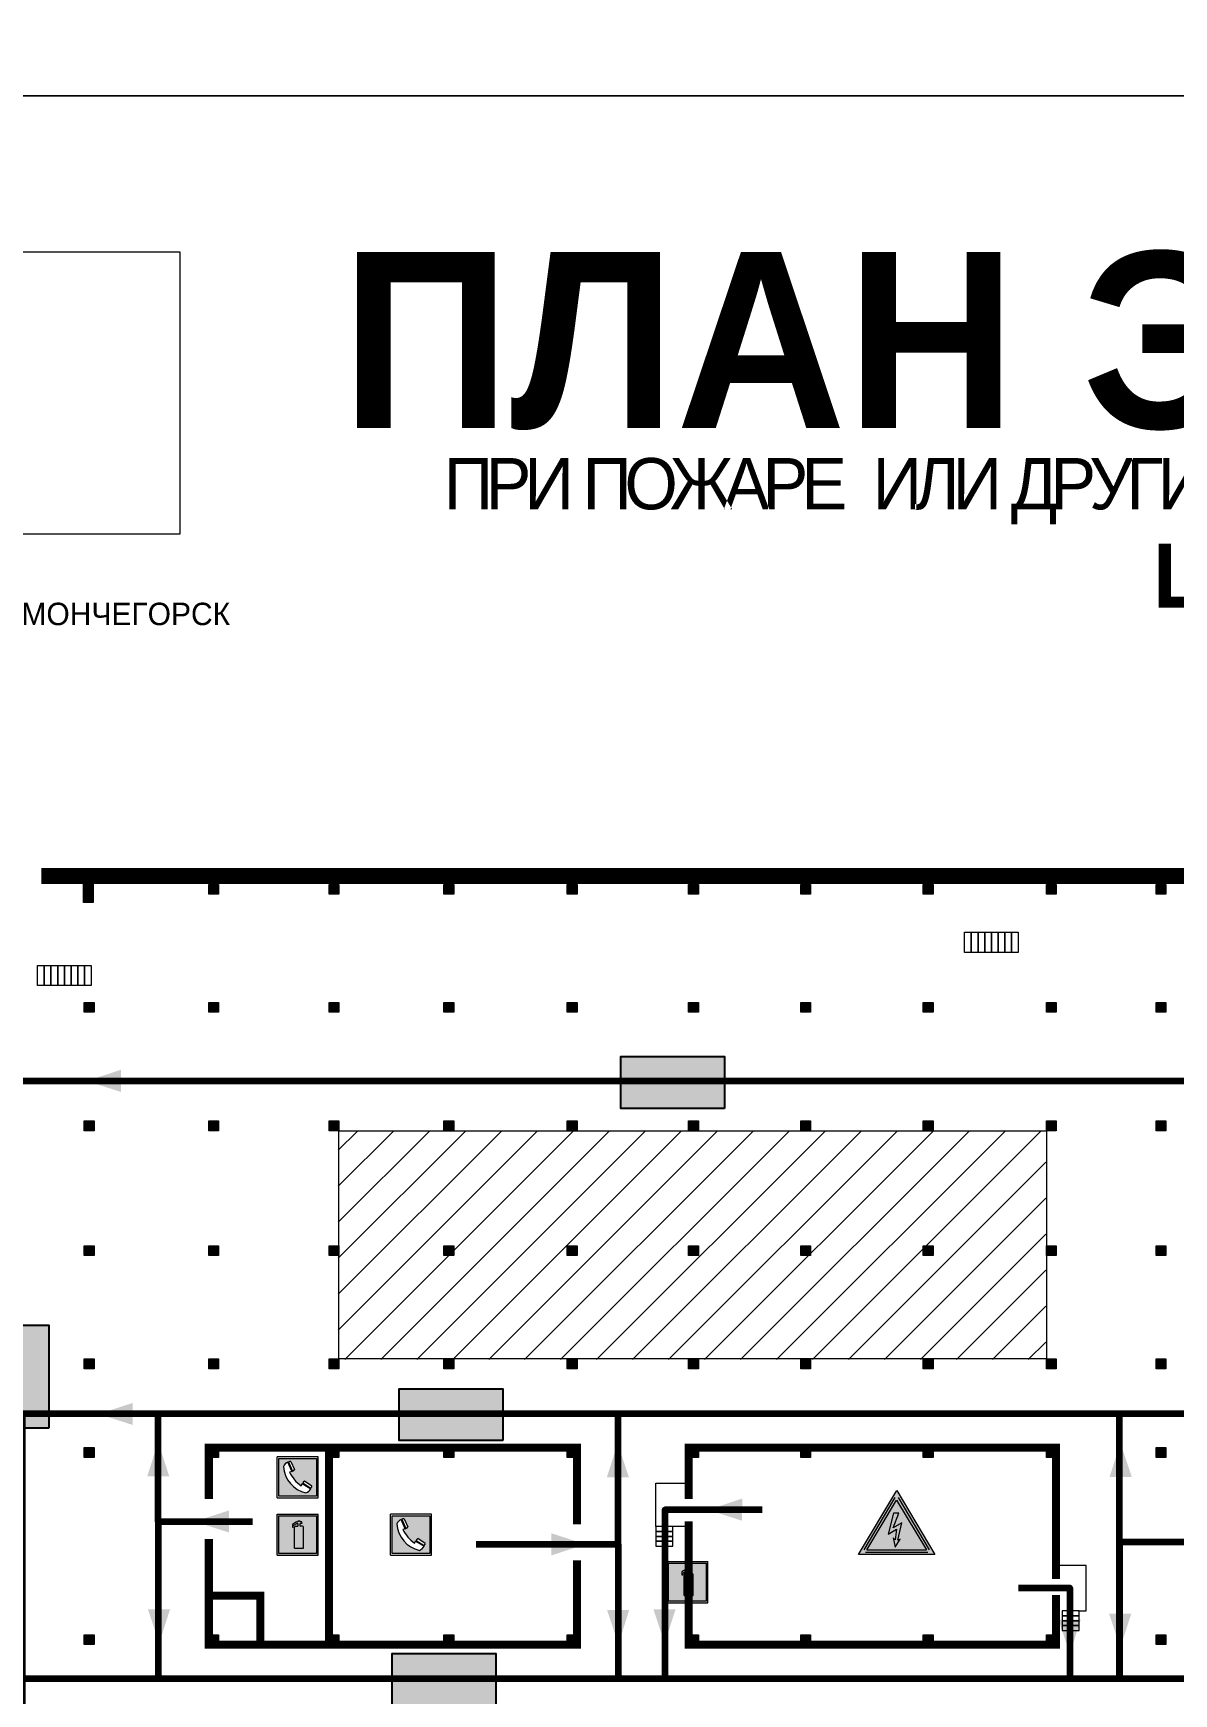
# Model space of a CAD drawing. Header units: millimetres. Extents: x 13810 to 67229, y 12374 to 21950.
# Drawn here: x 28586.7 to 28729.1, y 15134.8 to 15342.1 of the extents above; entities that cross this region are included whole.
import ezdxf

# ---------------------------------------------------------------- set-up
doc = ezdxf.new("R2010")
doc.units = ezdxf.units.MM
doc.layers.add('План_Штампы', color=7, linetype='Continuous')
doc.styles.add('обычный', font='arial.ttf')
picture_1 = doc.add_image_def('image1.jpg', size_in_pixel=(337, 105))

# ---------------------------------------------------------------- blocks, each defined once
blk = doc.blocks.new('A$C32E8229D')
at = {"true_color": 0xffffff}
blk.add_hatch(color=7, dxfattribs=at).paths.add_polyline_path([(0, 0), (0, -8), (16, -8), (16, 0)])
h = blk.add_hatch(color=126)
h.paths.add_polyline_path([(0.2, -0.2), (15.8, -0.2), (15.8, -7.8), (0.2, -7.8)])
h.paths.add_polyline_path([(13.49, -2.05), (12.08, -2.05), (11.37, -2.63, 0.162397), (11.29, -2.84), (11.29, -3.63), (10.35, -3.63), (10.35, -4.05), (11.68, -4.05), (11.68, -3.48), (12.26, -4.28), (11.29, -5.1), (11.29, -6.78), (11.85, -6.78), (11.85, -5.44), (12.8, -4.64), (12.8, -5.94), (14.46, -5.94), (14.46, -5.39), (13.45, -5.39), (13.45, -3.97), (12.46, -2.59), (13.15, -2.59), (13.69, -3.34), (14.18, -3)], flags=16)
h.paths.add_polyline_path([(10.74, -1.82, 1), (11.8, -1.82, 1)], flags=16)
h.paths.add_polyline_path([(9.39, -3.59), (5.99, -3.59), (6.56, -3.03), (5.91, -3.03), (5.1, -3.83), (5.91, -4.64), (6.56, -4.64), (5.99, -4.09), (9.39, -4.09)], flags=16)
h.paths.add_polyline_path([(4.29, -1.08), (1.72, -1.08), (1.72, -6.6), (4.29, -6.6)], flags=16)
at = {"color": 126}
blk.add_lwpolyline([(16, -8), (0, -8), (0, 0), (16, 0)], close=True, dxfattribs=at)
blk = doc.blocks.new('A$C3AD82952')
at = {"true_color": 0xf5f5ff}
h = blk.add_hatch(color=7, dxfattribs=at)
h.dxf.hatch_style = 1
h.paths.add_polyline_path([(8.21, 8.73, 0.414214), (7.89, 9.05), (7.22, 9.05), (7.22, 9.92), (7.59, 9.92, 1), (7.57, 10.36), (7.22, 10.36), (7.22, 10.6), (6.43, 10.6), (6.43, 10.36), (6.01, 10.36), (4.74, 9.59), (4.74, 8.69), (4.98, 8.73), (4.98, 9.26), (6.12, 9.91), (6.43, 9.91), (6.43, 9.05), (5.76, 9.05, 0.414214), (5.44, 8.73), (5.44, 2.2), (8.21, 2.2)], flags=0)
h.paths.add_polyline_path([(12.8, 12.8), (0, 12.8), (0, 0), (12.8, 0)])
h.paths.add_polyline_path([(0.51, 12.29), (12.29, 12.29), (12.29, 0.51), (0.51, 0.51)], flags=16)
h.paths.add_polyline_path([(4.74, 9.59), (6.01, 10.36), (6.43, 10.36), (6.43, 10.6), (7.22, 10.6), (7.22, 10.36), (7.59, 10.36, -0.94586), (7.59, 9.92), (7.22, 9.92), (7.22, 9.05), (7.89, 9.05, -0.414214), (8.21, 8.73), (8.21, 2.2), (5.44, 2.2), (5.44, 8.73, -0.414214), (5.76, 9.05), (6.43, 9.05), (6.43, 9.91), (6.12, 9.91), (4.98, 9.26), (4.98, 8.73), (4.74, 8.69)], flags=0)
h = blk.add_hatch(color=242)
h.dxf.hatch_style = 1
h.paths.add_polyline_path([(12.29, 12.29), (0.51, 12.29), (0.51, 0.51), (12.29, 0.51)])
h.paths.add_polyline_path([(4.74, 8.69), (4.74, 9.59), (6.01, 10.36), (6.43, 10.36), (6.43, 10.6), (7.22, 10.6), (7.22, 10.36), (7.59, 10.36, -0.94586), (7.59, 9.92), (7.22, 9.92), (7.22, 9.05), (7.89, 9.05, -0.414214), (8.21, 8.73), (8.21, 2.2), (5.44, 2.2), (5.44, 8.73, -0.414214), (5.76, 9.05), (6.43, 9.05), (6.43, 9.91), (6.12, 9.91), (4.98, 9.26), (4.98, 8.73)], flags=16)
h = blk.add_hatch(color=7, dxfattribs=at)
h.dxf.hatch_style = 1
h.paths.add_polyline_path([(8.21, 8.73, 0.414214), (7.89, 9.05), (7.22, 9.05), (7.22, 9.92), (7.59, 9.92, 1), (7.57, 10.36), (7.22, 10.36), (7.22, 10.6), (6.43, 10.6), (6.43, 10.36), (6.01, 10.36), (4.74, 9.59), (4.74, 8.69), (4.98, 8.73), (4.98, 9.26), (6.12, 9.91), (6.43, 9.91), (6.43, 9.05), (5.76, 9.05, 0.414214), (5.44, 8.73), (5.44, 2.2), (8.21, 2.2)])
at = {"color": 242, "lineweight": 5}
for p, q in [((0, 0), (0, 12.8)), ((0, 12.8), (12.8, 12.8)), ((7.22, 10.6), (6.43, 10.6)), ((6.43, 10.6), (6.43, 10.36)), ((7.22, 10.36), (7.22, 10.6)), ((7.59, 10.36), (7.22, 10.36)), ((12.8, 0), (12.8, 12.8)), ((6.01, 10.36), (4.74, 9.59)), ((4.74, 9.59), (4.74, 8.69)), ((4.74, 8.69), (4.98, 8.73)), ((4.98, 9.26), (6.12, 9.91)), ((4.98, 8.73), (4.98, 9.26)), ((5.44, 2.2), (5.44, 8.73)), ((5.76, 9.05), (6.43, 9.05)), ((6.01, 10.36), (6.43, 10.36)), ((6.12, 9.91), (6.43, 9.91)), ((6.43, 9.91), (6.43, 9.05)), ((7.22, 9.05), (7.22, 9.92)), ((7.59, 9.92), (7.22, 9.92)), ((7.89, 9.05), (7.22, 9.05)), ((8.21, 2.2), (8.21, 8.73)), ((0, 0), (12.8, 0)), ((5.44, 2.2), (8.21, 2.2))]:
    blk.add_line(p, q, dxfattribs=at)
blk.add_lwpolyline([(0.51, 12.29), (12.29, 12.29), (12.29, 0.51), (0.51, 0.51)], close=True, dxfattribs=at)
for centre, radius, start, end in [((7.58, 10.14), 0.223, 273.1875, 86.8125), ((5.76, 8.73), 0.32, 90, 180), ((7.89, 8.73), 0.32, 0, 90)]:
    blk.add_arc(centre, radius, start, end, dxfattribs=at)
blk = doc.blocks.new('A$C456E1F9C')
at = {"lineweight": 5}
h = blk.add_hatch(color=242, dxfattribs=at)
h.paths.add_polyline_path([(0.51, -1.47), (0.51, -13.26), (12.29, -13.26), (12.29, -1.47)])
h.paths.add_polyline_path([(5.42, -4.95, -0.254479), (4.78, -5.4), (3.52, -2.53, -0.209735), (4.23, -2.4)], flags=16)
h.paths.add_polyline_path([(8.53, -8.6), (10.87, -10.17), (10.54, -10.76), (8.03, -9.13, -0.192251)], flags=16)
h.paths.add_polyline_path([(4.61, -5.49, 0.005518), (3.87, -5.72, 0.128647), (7.49, -10.01, 0.00809), (7.83, -9.33), (10.47, -10.97, -0.16736), (8.99, -12.25, -0.327862), (1.95, -3.95, -0.166952), (3.36, -2.62)], flags=16)
at = {"color": 242, "lineweight": 5}
for p, q in [((0, -13.77), (0, -0.97)), ((12.8, -0.97), (0, -0.97)), ((4.61, -5.49), (3.36, -2.62)), ((3.52, -2.53), (4.78, -5.4)), ((4.23, -2.4), (5.42, -4.95)), ((12.8, -13.77), (12.8, -0.97)), ((7.83, -9.33), (10.47, -10.97)), ((8.03, -9.13), (10.54, -10.76)), ((10.81, -10.12), (8.53, -8.6)), ((10.54, -10.76), (10.8, -10.3)), ((10.8, -10.3), (10.81, -10.12)), ((0, -13.77), (12.8, -13.77))]:
    blk.add_line(p, q, dxfattribs=at)
blk.add_lwpolyline([(0.51, -1.47), (12.29, -1.47), (12.29, -13.26), (0.51, -13.26)], close=True, dxfattribs=at)
for centre, radius, start, end in [((4.59, -5.34), 2.99, 114.2845, 152.1974), ((11.12, -3.31), 9.19, 183.9915, 256.6009), ((4.02, -3.27), 0.891, 76.3284, 123.7092), ((4.68, -4.59), 0.824, 276.9621, 334.0723), ((14.98, -39.1), 35.17, 107.1487, 108.4135), ((13.86, -0.94), 11.08, 205.5536, 234.8762), ((-13.31, 0.8), 23.44, 332.5487, 334.4027), ((8.94, -9.5), 0.989, 114.4092, 157.9388), ((7.87, -9.46), 3, 291.9291, 329.9329)]:
    blk.add_arc(centre, radius, start, end, dxfattribs=at)
blk = doc.blocks.new('A$C3E6D3DDE')
at = {"lineweight": 5}
h = blk.add_hatch(color=40, dxfattribs=at)
h.paths.add_polyline_path([(24.1, 1.45), (16.46, -11.35), (31.74, -11.35)])
h.paths.add_polyline_path([(24.09, -0.46), (30.03, -10.41), (18.14, -10.41)], flags=16)
h.paths.add_polyline_path([(24.54, -3.08), (23.41, -6.02), (25.13, -5.01), (24.33, -8.5), (24.82, -8.27), (23.79, -9.86), (23.4, -8.04), (23.8, -8.43), (24.04, -6.29), (22.39, -7.25), (23.44, -3.08)], flags=0)
h = blk.add_hatch(color=256, dxfattribs=at)
h.paths.add_polyline_path([(24.37, 0.03, 0.567511), (23.82, 0.03), (17.59, -10.4, 0.582454), (17.86, -10.88), (30.32, -10.88, 0.582149), (30.6, -10.4)])
h.paths.add_polyline_path([(24.09, -0.46), (18.14, -10.41), (30.03, -10.41)], flags=16)
h.paths.add_polyline_path([(24.54, -3.08), (23.41, -6.02), (25.13, -5.01), (24.33, -8.5), (24.82, -8.27), (23.79, -9.86), (23.4, -8.04), (23.8, -8.43), (24.04, -6.29), (22.39, -7.25), (23.44, -3.08)], flags=0)
h = blk.add_hatch(color=40, dxfattribs=at)
h.paths.add_polyline_path([(24.09, -0.46), (18.14, -10.41), (30.03, -10.41)])
h.paths.add_polyline_path([(24.82, -8.27), (23.79, -9.86), (23.4, -8.04), (23.8, -8.43), (24.04, -6.29), (22.39, -7.25), (23.44, -3.08), (24.54, -3.08), (23.41, -6.02), (25.13, -5.01), (24.33, -8.5)], flags=16)
at = {"color": 40, "lineweight": 5}
for p, q in [((16.46, -11.35), (24.1, 1.45)), ((24.1, 1.45), (31.74, -11.35))]:
    blk.add_line(p, q, dxfattribs=at)
at = {"lineweight": 5}
for p, q in [((17.59, -10.4), (23.82, 0.03)), ((24.37, 0.03), (30.6, -10.4)), ((18.14, -10.41), (24.09, -0.46)), ((23.44, -3.08), (22.39, -7.25)), ((23.41, -6.02), (24.54, -3.08)), ((24.54, -3.08), (23.44, -3.08)), ((24.09, -0.46), (30.03, -10.41)), ((22.39, -7.25), (24.04, -6.29)), ((25.13, -5.01), (23.41, -6.02)), ((24.04, -6.29), (23.8, -8.43)), ((24.33, -8.5), (25.13, -5.01)), ((23.8, -8.43), (23.4, -8.04)), ((23.4, -8.04), (23.79, -9.86)), ((23.79, -9.86), (24.82, -8.27)), ((24.82, -8.27), (24.33, -8.5)), ((17.86, -10.88), (30.32, -10.88)), ((18.14, -10.41), (30.03, -10.41))]:
    blk.add_line(p, q, dxfattribs=at)
at = {"color": 50, "lineweight": 5}
blk.add_line((31.74, -11.35), (16.46, -11.35), dxfattribs=at)

msp = doc.modelspace()

# ---------------------------------------------------------------- hatches: boundary and pattern name
at = {"lineweight": 0}
h = msp.add_hatch(color=256, dxfattribs=at)
h.dxf.hatch_style = 1
h.paths.add_polyline_path([(28593, 15236), (28593, 15234.77), (28594.22, 15234.77), (28594.22, 15236)])
h = msp.add_hatch(color=256, dxfattribs=at)
h.dxf.hatch_style = 1
h.paths.add_polyline_path([(28593, 15234.77), (28593, 15233.54), (28594.22, 15233.54), (28594.22, 15234.77)])
h = msp.add_hatch(color=256, dxfattribs=at)
h.dxf.hatch_style = 1
h.paths.add_polyline_path([(28608.66, 15235.81), (28608.66, 15234.58), (28609.88, 15234.58), (28609.88, 15235.81)])
h = msp.add_hatch(color=256, dxfattribs=at)
h.dxf.hatch_style = 1
h.paths.add_polyline_path([(28623.67, 15235.81), (28623.67, 15234.58), (28624.89, 15234.58), (28624.89, 15235.81)])
h = msp.add_hatch(color=256, dxfattribs=at)
h.dxf.hatch_style = 1
h.paths.add_polyline_path([(28638, 15235.81), (28638, 15234.58), (28639.22, 15234.58), (28639.22, 15235.81)])
h = msp.add_hatch(color=256, dxfattribs=at)
h.dxf.hatch_style = 1
h.paths.add_polyline_path([(28653.4, 15235.81), (28653.4, 15234.58), (28654.62, 15234.58), (28654.62, 15235.81)])
h = msp.add_hatch(color=256, dxfattribs=at)
h.dxf.hatch_style = 1
h.paths.add_polyline_path([(28668.54, 15235.81), (28668.54, 15234.58), (28669.76, 15234.58), (28669.76, 15235.81)])
h = msp.add_hatch(color=256, dxfattribs=at)
h.dxf.hatch_style = 1
h.paths.add_polyline_path([(28682.55, 15235.81), (28682.55, 15234.58), (28683.77, 15234.58), (28683.77, 15235.81)])
h = msp.add_hatch(color=256, dxfattribs=at)
h.dxf.hatch_style = 1
h.paths.add_polyline_path([(28697.83, 15235.81), (28697.83, 15234.58), (28699.05, 15234.58), (28699.05, 15235.81)])
h = msp.add_hatch(color=256, dxfattribs=at)
h.dxf.hatch_style = 1
h.paths.add_polyline_path([(28713.19, 15235.81), (28713.19, 15234.58), (28714.41, 15234.58), (28714.41, 15235.81)])
h = msp.add_hatch(color=256, dxfattribs=at)
h.dxf.hatch_style = 1
h.paths.add_polyline_path([(28726.9, 15235.81), (28726.9, 15234.58), (28728.12, 15234.58), (28728.12, 15235.81)])
h = msp.add_hatch(color=256, dxfattribs=at)
h.dxf.hatch_style = 1
h.paths.add_polyline_path([(28593.12, 15221.09), (28593.12, 15219.86), (28594.34, 15219.86), (28594.34, 15221.09)])
h = msp.add_hatch(color=256, dxfattribs=at)
h.dxf.hatch_style = 1
h.paths.add_polyline_path([(28608.66, 15221.09), (28608.66, 15219.86), (28609.88, 15219.86), (28609.88, 15221.09)])
h = msp.add_hatch(color=256, dxfattribs=at)
h.dxf.hatch_style = 1
h.paths.add_polyline_path([(28623.67, 15221.09), (28623.67, 15219.86), (28624.89, 15219.86), (28624.89, 15221.09)])
h = msp.add_hatch(color=256, dxfattribs=at)
h.dxf.hatch_style = 1
h.paths.add_polyline_path([(28638, 15221.09), (28638, 15219.86), (28639.22, 15219.86), (28639.22, 15221.09)])
h = msp.add_hatch(color=256, dxfattribs=at)
h.dxf.hatch_style = 1
h.paths.add_polyline_path([(28653.4, 15221.09), (28653.4, 15219.86), (28654.62, 15219.86), (28654.62, 15221.09)])
h = msp.add_hatch(color=256, dxfattribs=at)
h.dxf.hatch_style = 1
h.paths.add_polyline_path([(28668.54, 15221.09), (28668.54, 15219.86), (28669.76, 15219.86), (28669.76, 15221.09)])
h = msp.add_hatch(color=256, dxfattribs=at)
h.dxf.hatch_style = 1
h.paths.add_polyline_path([(28682.55, 15221.09), (28682.55, 15219.86), (28683.77, 15219.86), (28683.77, 15221.09)])
h = msp.add_hatch(color=256, dxfattribs=at)
h.dxf.hatch_style = 1
h.paths.add_polyline_path([(28697.83, 15221.09), (28697.83, 15219.86), (28699.05, 15219.86), (28699.05, 15221.09)])
h = msp.add_hatch(color=256, dxfattribs=at)
h.dxf.hatch_style = 1
h.paths.add_polyline_path([(28713.19, 15221.09), (28713.19, 15219.86), (28714.41, 15219.86), (28714.41, 15221.09)])
h = msp.add_hatch(color=256, dxfattribs=at)
h.dxf.hatch_style = 1
h.paths.add_polyline_path([(28726.9, 15221.09), (28726.9, 15219.86), (28728.12, 15219.86), (28728.12, 15221.09)])
h = msp.add_hatch(dxfattribs=at)
h.set_pattern_fill('ANSI31', color=256, angle=180)
h.set_pattern_definition([(225, (46256.7912, 21946.0448), (2.24506403, -2.24506403), [])])
h.paths.add_polyline_path([(29030.82, 15124.14), (29040.66, 15124.14), (29040.66, 15134.09), (29030.82, 15134.09)])
h.paths.add_polyline_path([(28953.71, 15100.7), (28967.31, 15100.7), (28967.31, 15129.8), (28953.71, 15129.8)])
h.paths.add_polyline_path([(28923.06, 15100.7), (28937.72, 15100.7), (28937.72, 15129.8), (28923.06, 15129.8)])
h.paths.add_polyline_path([(28879.03, 15100.7), (28906.93, 15100.7), (28906.93, 15129.8), (28879.03, 15129.8)])
h.paths.add_polyline_path([(28866.35, 15117.8), (28876, 15117.8), (28876, 15127.51), (28866.35, 15127.51)])
h.paths.add_polyline_path([(28864.52, 15072.13), (28877.81, 15072.13), (28877.81, 15084.62), (28864.52, 15084.62)])
h.paths.add_polyline_path([(28744.69, 15100.7), (28817.82, 15100.7), (28817.82, 15129.8), (28744.69, 15129.8)])
h.paths.add_polyline_path([(28594.26, 15100.7), (28713.12, 15100.7), (28713.12, 15129.8), (28594.26, 15129.8)])
h.paths.add_polyline_path([(28624.82, 15176.5), (28713.12, 15176.5), (28713.12, 15204.98), (28624.82, 15204.98)])
h.paths.add_polyline_path([(28759.24, 15176.5), (28847.7, 15176.5), (28847.7, 15204.98), (28759.24, 15204.98)])
h.paths.add_polyline_path([(28865.44, 15177.79), (28876.69, 15177.79), (28876.69, 15188.49), (28865.44, 15188.49)])
h.paths.add_polyline_path([(28865.44, 15207.4), (28876.69, 15207.4), (28876.69, 15218.1), (28865.44, 15218.1)])
h.paths.add_polyline_path([(28879.03, 15176.5), (29027.02, 15176.5), (29027.02, 15204.98), (28879.03, 15204.98)])
h = msp.add_hatch(color=256, dxfattribs=at)
h.dxf.hatch_style = 1
h.paths.add_polyline_path([(28593.12, 15206.29), (28593.12, 15205.06), (28594.34, 15205.06), (28594.34, 15206.29)])
h = msp.add_hatch(color=256, dxfattribs=at)
h.dxf.hatch_style = 1
h.paths.add_polyline_path([(28608.66, 15206.29), (28608.66, 15205.06), (28609.88, 15205.06), (28609.88, 15206.29)])
h = msp.add_hatch(color=256, dxfattribs=at)
h.dxf.hatch_style = 1
h.paths.add_polyline_path([(28623.67, 15206.29), (28623.67, 15205.06), (28624.89, 15205.06), (28624.89, 15206.29)])
h = msp.add_hatch(color=256, dxfattribs=at)
h.dxf.hatch_style = 1
h.paths.add_polyline_path([(28638, 15206.29), (28638, 15205.06), (28639.22, 15205.06), (28639.22, 15206.29)])
h = msp.add_hatch(color=256, dxfattribs=at)
h.dxf.hatch_style = 1
h.paths.add_polyline_path([(28653.4, 15206.29), (28653.4, 15205.06), (28654.62, 15205.06), (28654.62, 15206.29)])
h = msp.add_hatch(color=256, dxfattribs=at)
h.dxf.hatch_style = 1
h.paths.add_polyline_path([(28668.54, 15206.29), (28668.54, 15205.06), (28669.76, 15205.06), (28669.76, 15206.29)])
h = msp.add_hatch(color=256, dxfattribs=at)
h.dxf.hatch_style = 1
h.paths.add_polyline_path([(28682.55, 15206.29), (28682.55, 15205.06), (28683.77, 15205.06), (28683.77, 15206.29)])
h = msp.add_hatch(color=256, dxfattribs=at)
h.dxf.hatch_style = 1
h.paths.add_polyline_path([(28697.83, 15206.29), (28697.83, 15205.06), (28699.05, 15205.06), (28699.05, 15206.29)])
h = msp.add_hatch(color=256, dxfattribs=at)
h.dxf.hatch_style = 1
h.paths.add_polyline_path([(28713.19, 15206.29), (28713.19, 15205.06), (28714.41, 15205.06), (28714.41, 15206.29)])
h = msp.add_hatch(color=256, dxfattribs=at)
h.dxf.hatch_style = 1
h.paths.add_polyline_path([(28726.9, 15206.29), (28726.9, 15205.06), (28728.12, 15205.06), (28728.12, 15206.29)])
h = msp.add_hatch(color=256, dxfattribs=at)
h.dxf.hatch_style = 1
h.paths.add_polyline_path([(28593.12, 15190.71), (28593.12, 15189.48), (28594.34, 15189.48), (28594.34, 15190.71)])
h = msp.add_hatch(color=256, dxfattribs=at)
h.dxf.hatch_style = 1
h.paths.add_polyline_path([(28608.66, 15190.71), (28608.66, 15189.48), (28609.88, 15189.48), (28609.88, 15190.71)])
h = msp.add_hatch(color=256, dxfattribs=at)
h.dxf.hatch_style = 1
h.paths.add_polyline_path([(28623.67, 15190.71), (28623.67, 15189.48), (28624.89, 15189.48), (28624.89, 15190.71)])
h = msp.add_hatch(color=256, dxfattribs=at)
h.dxf.hatch_style = 1
h.paths.add_polyline_path([(28638, 15190.71), (28638, 15189.48), (28639.22, 15189.48), (28639.22, 15190.71)])
h = msp.add_hatch(color=256, dxfattribs=at)
h.dxf.hatch_style = 1
h.paths.add_polyline_path([(28653.4, 15190.71), (28653.4, 15189.48), (28654.62, 15189.48), (28654.62, 15190.71)])
h = msp.add_hatch(color=256, dxfattribs=at)
h.dxf.hatch_style = 1
h.paths.add_polyline_path([(28668.54, 15190.71), (28668.54, 15189.48), (28669.76, 15189.48), (28669.76, 15190.71)])
h = msp.add_hatch(color=256, dxfattribs=at)
h.dxf.hatch_style = 1
h.paths.add_polyline_path([(28682.55, 15190.71), (28682.55, 15189.48), (28683.77, 15189.48), (28683.77, 15190.71)])
h = msp.add_hatch(color=256, dxfattribs=at)
h.dxf.hatch_style = 1
h.paths.add_polyline_path([(28697.83, 15190.71), (28697.83, 15189.48), (28699.05, 15189.48), (28699.05, 15190.71)])
h = msp.add_hatch(color=256, dxfattribs=at)
h.dxf.hatch_style = 1
h.paths.add_polyline_path([(28713.19, 15190.71), (28713.19, 15189.48), (28714.41, 15189.48), (28714.41, 15190.71)])
h = msp.add_hatch(color=256, dxfattribs=at)
h.dxf.hatch_style = 1
h.paths.add_polyline_path([(28726.9, 15190.71), (28726.9, 15189.48), (28728.12, 15189.48), (28728.12, 15190.71)])
h = msp.add_hatch(color=256, dxfattribs=at)
h.dxf.hatch_style = 1
h.paths.add_polyline_path([(28593.12, 15176.58), (28593.12, 15175.35), (28594.34, 15175.35), (28594.34, 15176.58)])
h = msp.add_hatch(color=256, dxfattribs=at)
h.dxf.hatch_style = 1
h.paths.add_polyline_path([(28608.66, 15176.58), (28608.66, 15175.35), (28609.88, 15175.35), (28609.88, 15176.58)])
h = msp.add_hatch(color=256, dxfattribs=at)
h.dxf.hatch_style = 1
h.paths.add_polyline_path([(28623.67, 15176.58), (28623.67, 15175.35), (28624.89, 15175.35), (28624.89, 15176.58)])
h = msp.add_hatch(color=256, dxfattribs=at)
h.dxf.hatch_style = 1
h.paths.add_polyline_path([(28638, 15176.58), (28638, 15175.35), (28639.22, 15175.35), (28639.22, 15176.58)])
h = msp.add_hatch(color=256, dxfattribs=at)
h.dxf.hatch_style = 1
h.paths.add_polyline_path([(28653.4, 15176.58), (28653.4, 15175.35), (28654.62, 15175.35), (28654.62, 15176.58)])
h = msp.add_hatch(color=256, dxfattribs=at)
h.dxf.hatch_style = 1
h.paths.add_polyline_path([(28668.54, 15176.58), (28668.54, 15175.35), (28669.76, 15175.35), (28669.76, 15176.58)])
h = msp.add_hatch(color=256, dxfattribs=at)
h.dxf.hatch_style = 1
h.paths.add_polyline_path([(28682.55, 15176.58), (28682.55, 15175.35), (28683.77, 15175.35), (28683.77, 15176.58)])
h = msp.add_hatch(color=256, dxfattribs=at)
h.dxf.hatch_style = 1
h.paths.add_polyline_path([(28697.83, 15176.58), (28697.83, 15175.35), (28699.05, 15175.35), (28699.05, 15176.58)])
h = msp.add_hatch(color=256, dxfattribs=at)
h.dxf.hatch_style = 1
h.paths.add_polyline_path([(28713.19, 15176.58), (28713.19, 15175.35), (28714.41, 15175.35), (28714.41, 15176.58)])
h = msp.add_hatch(color=256, dxfattribs=at)
h.dxf.hatch_style = 1
h.paths.add_polyline_path([(28726.9, 15176.58), (28726.9, 15175.35), (28728.12, 15175.35), (28728.12, 15176.58)])
h = msp.add_hatch(color=256, dxfattribs=at)
h.dxf.hatch_style = 1
h.paths.add_polyline_path([(28593.12, 15165.51), (28593.12, 15164.28), (28594.34, 15164.28), (28594.34, 15165.51)])
h = msp.add_hatch(color=256, dxfattribs=at)
h.dxf.hatch_style = 1
h.paths.add_polyline_path([(28608.66, 15165.51), (28608.66, 15164.28), (28609.88, 15164.28), (28609.88, 15165.51)])
h = msp.add_hatch(color=256, dxfattribs=at)
h.dxf.hatch_style = 1
h.paths.add_polyline_path([(28623.67, 15165.51), (28623.67, 15164.28), (28624.89, 15164.28), (28624.89, 15165.51)])
h = msp.add_hatch(color=256, dxfattribs=at)
h.dxf.hatch_style = 1
h.paths.add_polyline_path([(28638, 15165.51), (28638, 15164.28), (28639.22, 15164.28), (28639.22, 15165.51)])
h = msp.add_hatch(color=256, dxfattribs=at)
h.dxf.hatch_style = 1
h.paths.add_polyline_path([(28653.4, 15165.51), (28653.4, 15164.28), (28654.62, 15164.28), (28654.62, 15165.51)])
h = msp.add_hatch(color=256, dxfattribs=at)
h.dxf.hatch_style = 1
h.paths.add_polyline_path([(28668.54, 15165.51), (28668.54, 15164.28), (28669.76, 15164.28), (28669.76, 15165.51)])
h = msp.add_hatch(color=256, dxfattribs=at)
h.dxf.hatch_style = 1
h.paths.add_polyline_path([(28682.55, 15165.51), (28682.55, 15164.28), (28683.77, 15164.28), (28683.77, 15165.51)])
h = msp.add_hatch(color=256, dxfattribs=at)
h.dxf.hatch_style = 1
h.paths.add_polyline_path([(28697.83, 15165.51), (28697.83, 15164.28), (28699.05, 15164.28), (28699.05, 15165.51)])
h = msp.add_hatch(color=256, dxfattribs=at)
h.dxf.hatch_style = 1
h.paths.add_polyline_path([(28713.19, 15165.51), (28713.19, 15164.28), (28714.41, 15164.28), (28714.41, 15165.51)])
h = msp.add_hatch(color=256, dxfattribs=at)
h.dxf.hatch_style = 1
h.paths.add_polyline_path([(28726.9, 15165.51), (28726.9, 15164.28), (28728.12, 15164.28), (28728.12, 15165.51)])
h = msp.add_hatch(color=256, dxfattribs=at)
h.dxf.hatch_style = 1
h.paths.add_polyline_path([(28593.12, 15142.15), (28593.12, 15140.92), (28594.34, 15140.92), (28594.34, 15142.15)])
h = msp.add_hatch(color=256, dxfattribs=at)
h.dxf.hatch_style = 1
h.paths.add_polyline_path([(28608.66, 15142.15), (28608.66, 15140.92), (28609.88, 15140.92), (28609.88, 15142.15)])
h = msp.add_hatch(color=256, dxfattribs=at)
h.dxf.hatch_style = 1
h.paths.add_polyline_path([(28623.67, 15142.15), (28623.67, 15140.92), (28624.89, 15140.92), (28624.89, 15142.15)])
h = msp.add_hatch(color=256, dxfattribs=at)
h.dxf.hatch_style = 1
h.paths.add_polyline_path([(28638, 15142.15), (28638, 15140.92), (28639.22, 15140.92), (28639.22, 15142.15)])
h = msp.add_hatch(color=256, dxfattribs=at)
h.dxf.hatch_style = 1
h.paths.add_polyline_path([(28653.4, 15142.15), (28653.4, 15140.92), (28654.62, 15140.92), (28654.62, 15142.15)])
h = msp.add_hatch(color=256, dxfattribs=at)
h.dxf.hatch_style = 1
h.paths.add_polyline_path([(28668.54, 15142.15), (28668.54, 15140.92), (28669.76, 15140.92), (28669.76, 15142.15)])
h = msp.add_hatch(color=256, dxfattribs=at)
h.dxf.hatch_style = 1
h.paths.add_polyline_path([(28682.55, 15142.15), (28682.55, 15140.92), (28683.77, 15140.92), (28683.77, 15142.15)])
h = msp.add_hatch(color=256, dxfattribs=at)
h.dxf.hatch_style = 1
h.paths.add_polyline_path([(28697.83, 15142.15), (28697.83, 15140.92), (28699.05, 15140.92), (28699.05, 15142.15)])
h = msp.add_hatch(color=256, dxfattribs=at)
h.dxf.hatch_style = 1
h.paths.add_polyline_path([(28713.19, 15142.15), (28713.19, 15140.92), (28714.41, 15140.92), (28714.41, 15142.15)])
h = msp.add_hatch(color=256, dxfattribs=at)
h.dxf.hatch_style = 1
h.paths.add_polyline_path([(28726.9, 15142.15), (28726.9, 15140.92), (28728.12, 15140.92), (28728.12, 15142.15)])

# ---------------------------------------------------------------- linework, layer by layer
at = {"color": 126, "lineweight": 0, "true_color": 0x008754}
for points in [[(28466.55, 15729.23), (29066.55, 15729.23), (29066.55, 15334.23), (28466.55, 15334.23)], [(28466.55, 15334.23), (29066.55, 15334.23), (29066.55, 14939.23), (28466.55, 14939.23)]]:
    msp.add_lwpolyline(points, close=True, dxfattribs=at)
at = {"lineweight": 0}
for points, const_width in [([(29044.19, 15069.45), (29044.26, 15069.45), (29044.26, 15236.87), (28587.77, 15236.87)], 2), ([(28608.66, 15159.12), (28608.66, 15165.51), (28654.62, 15165.51), (28654.62, 15155.92)], 1), ([(28623.67, 15165.51), (28623.67, 15140.92)], 1), ([(28668.54, 15159.12), (28668.54, 15165.51), (28714.41, 15165.51), (28714.41, 15149.12)], 1), ([(28714.41, 15147.12), (28714.41, 15140.92), (28668.54, 15140.92), (28668.54, 15156.3)], 1), ([(28654.62, 15151.44), (28654.62, 15140.92), (28608.66, 15140.92), (28608.66, 15154.12)], 1), ([(28615.09, 15140.92), (28615.09, 15147.02), (28608.66, 15147.02)], 1)]:
    msp.add_lwpolyline(points, dxfattribs=dict(at, const_width=const_width))
for points in [[(28594.22, 15234.77), (28593, 15234.77), (28593, 15236), (28594.22, 15236)], [(28594.22, 15233.54), (28593, 15233.54), (28593, 15234.77), (28594.22, 15234.77)], [(28609.88, 15234.58), (28608.66, 15234.58), (28608.66, 15235.81), (28609.88, 15235.81)], [(28624.89, 15234.58), (28623.67, 15234.58), (28623.67, 15235.81), (28624.89, 15235.81)], [(28639.22, 15234.58), (28638, 15234.58), (28638, 15235.81), (28639.22, 15235.81)], [(28654.62, 15234.58), (28653.4, 15234.58), (28653.4, 15235.81), (28654.62, 15235.81)], [(28669.76, 15234.58), (28668.54, 15234.58), (28668.54, 15235.81), (28669.76, 15235.81)], [(28683.77, 15234.58), (28682.55, 15234.58), (28682.55, 15235.81), (28683.77, 15235.81)], [(28699.05, 15234.58), (28697.83, 15234.58), (28697.83, 15235.81), (28699.05, 15235.81)], [(28714.41, 15234.58), (28713.19, 15234.58), (28713.19, 15235.81), (28714.41, 15235.81)], [(28728.12, 15234.58), (28726.9, 15234.58), (28726.9, 15235.81), (28728.12, 15235.81)], [(28703.82, 15227.33), (28702.98, 15227.33), (28702.98, 15229.84), (28703.82, 15229.84)], [(28704.66, 15227.33), (28703.82, 15227.33), (28703.82, 15229.84), (28704.66, 15229.84)], [(28705.5, 15227.33), (28704.66, 15227.33), (28704.66, 15229.84), (28705.5, 15229.84)], [(28706.33, 15227.33), (28705.5, 15227.33), (28705.5, 15229.84), (28706.33, 15229.84)], [(28707.17, 15227.33), (28706.33, 15227.33), (28706.33, 15229.84), (28707.17, 15229.84)], [(28708.01, 15227.33), (28707.17, 15227.33), (28707.17, 15229.84), (28708.01, 15229.84)], [(28708.85, 15227.33), (28708.01, 15227.33), (28708.01, 15229.84), (28708.85, 15229.84)], [(28709.68, 15227.33), (28708.85, 15227.33), (28708.85, 15229.84), (28709.68, 15229.84)], [(28588.12, 15223.19), (28587.28, 15223.19), (28587.28, 15225.7), (28588.12, 15225.7)], [(28588.96, 15223.19), (28588.12, 15223.19), (28588.12, 15225.7), (28588.96, 15225.7)], [(28589.8, 15223.19), (28588.96, 15223.19), (28588.96, 15225.7), (28589.8, 15225.7)], [(28590.63, 15223.19), (28589.8, 15223.19), (28589.8, 15225.7), (28590.63, 15225.7)], [(28591.47, 15223.19), (28590.63, 15223.19), (28590.63, 15225.7), (28591.47, 15225.7)], [(28592.31, 15223.19), (28591.47, 15223.19), (28591.47, 15225.7), (28592.31, 15225.7)], [(28593.15, 15223.19), (28592.31, 15223.19), (28592.31, 15225.7), (28593.15, 15225.7)], [(28593.98, 15223.19), (28593.15, 15223.19), (28593.15, 15225.7), (28593.98, 15225.7)], [(28594.34, 15219.86), (28593.12, 15219.86), (28593.12, 15221.09), (28594.34, 15221.09)], [(28609.88, 15219.86), (28608.66, 15219.86), (28608.66, 15221.09), (28609.88, 15221.09)], [(28624.89, 15219.86), (28623.67, 15219.86), (28623.67, 15221.09), (28624.89, 15221.09)], [(28639.22, 15219.86), (28638, 15219.86), (28638, 15221.09), (28639.22, 15221.09)], [(28654.62, 15219.86), (28653.4, 15219.86), (28653.4, 15221.09), (28654.62, 15221.09)], [(28669.76, 15219.86), (28668.54, 15219.86), (28668.54, 15221.09), (28669.76, 15221.09)], [(28683.77, 15219.86), (28682.55, 15219.86), (28682.55, 15221.09), (28683.77, 15221.09)], [(28699.05, 15219.86), (28697.83, 15219.86), (28697.83, 15221.09), (28699.05, 15221.09)], [(28714.41, 15219.86), (28713.19, 15219.86), (28713.19, 15221.09), (28714.41, 15221.09)], [(28728.12, 15219.86), (28726.9, 15219.86), (28726.9, 15221.09), (28728.12, 15221.09)], [(28594.34, 15205.06), (28593.12, 15205.06), (28593.12, 15206.29), (28594.34, 15206.29)], [(28609.88, 15205.06), (28608.66, 15205.06), (28608.66, 15206.29), (28609.88, 15206.29)], [(28624.89, 15205.06), (28623.67, 15205.06), (28623.67, 15206.29), (28624.89, 15206.29)], [(28713.19, 15176.58), (28624.89, 15176.58), (28624.89, 15205.06), (28713.19, 15205.06)], [(28639.22, 15205.06), (28638, 15205.06), (28638, 15206.29), (28639.22, 15206.29)], [(28654.62, 15205.06), (28653.4, 15205.06), (28653.4, 15206.29), (28654.62, 15206.29)], [(28669.76, 15205.06), (28668.54, 15205.06), (28668.54, 15206.29), (28669.76, 15206.29)], [(28683.77, 15205.06), (28682.55, 15205.06), (28682.55, 15206.29), (28683.77, 15206.29)], [(28699.05, 15205.06), (28697.83, 15205.06), (28697.83, 15206.29), (28699.05, 15206.29)], [(28714.41, 15205.06), (28713.19, 15205.06), (28713.19, 15206.29), (28714.41, 15206.29)], [(28728.12, 15205.06), (28726.9, 15205.06), (28726.9, 15206.29), (28728.12, 15206.29)], [(28594.34, 15189.48), (28593.12, 15189.48), (28593.12, 15190.71), (28594.34, 15190.71)], [(28609.88, 15189.48), (28608.66, 15189.48), (28608.66, 15190.71), (28609.88, 15190.71)], [(28624.89, 15189.48), (28623.67, 15189.48), (28623.67, 15190.71), (28624.89, 15190.71)], [(28639.22, 15189.48), (28638, 15189.48), (28638, 15190.71), (28639.22, 15190.71)], [(28654.62, 15189.48), (28653.4, 15189.48), (28653.4, 15190.71), (28654.62, 15190.71)], [(28669.76, 15189.48), (28668.54, 15189.48), (28668.54, 15190.71), (28669.76, 15190.71)], [(28683.77, 15189.48), (28682.55, 15189.48), (28682.55, 15190.71), (28683.77, 15190.71)], [(28699.05, 15189.48), (28697.83, 15189.48), (28697.83, 15190.71), (28699.05, 15190.71)], [(28714.41, 15189.48), (28713.19, 15189.48), (28713.19, 15190.71), (28714.41, 15190.71)], [(28728.12, 15189.48), (28726.9, 15189.48), (28726.9, 15190.71), (28728.12, 15190.71)], [(28594.34, 15175.35), (28593.12, 15175.35), (28593.12, 15176.58), (28594.34, 15176.58)], [(28609.88, 15175.35), (28608.66, 15175.35), (28608.66, 15176.58), (28609.88, 15176.58)], [(28624.89, 15175.35), (28623.67, 15175.35), (28623.67, 15176.58), (28624.89, 15176.58)], [(28639.22, 15175.35), (28638, 15175.35), (28638, 15176.58), (28639.22, 15176.58)], [(28654.62, 15175.35), (28653.4, 15175.35), (28653.4, 15176.58), (28654.62, 15176.58)], [(28669.76, 15175.35), (28668.54, 15175.35), (28668.54, 15176.58), (28669.76, 15176.58)], [(28683.77, 15175.35), (28682.55, 15175.35), (28682.55, 15176.58), (28683.77, 15176.58)], [(28699.05, 15175.35), (28697.83, 15175.35), (28697.83, 15176.58), (28699.05, 15176.58)], [(28714.41, 15175.35), (28713.19, 15175.35), (28713.19, 15176.58), (28714.41, 15176.58)], [(28728.12, 15175.35), (28726.9, 15175.35), (28726.9, 15176.58), (28728.12, 15176.58)], [(28594.34, 15164.28), (28593.12, 15164.28), (28593.12, 15165.51), (28594.34, 15165.51)], [(28609.88, 15164.28), (28608.66, 15164.28), (28608.66, 15165.51), (28609.88, 15165.51)], [(28624.89, 15164.28), (28623.67, 15164.28), (28623.67, 15165.51), (28624.89, 15165.51)], [(28639.22, 15164.28), (28638, 15164.28), (28638, 15165.51), (28639.22, 15165.51)], [(28654.62, 15164.28), (28653.4, 15164.28), (28653.4, 15165.51), (28654.62, 15165.51)], [(28669.76, 15164.28), (28668.54, 15164.28), (28668.54, 15165.51), (28669.76, 15165.51)], [(28683.77, 15164.28), (28682.55, 15164.28), (28682.55, 15165.51), (28683.77, 15165.51)], [(28699.05, 15164.28), (28697.83, 15164.28), (28697.83, 15165.51), (28699.05, 15165.51)], [(28714.41, 15164.28), (28713.19, 15164.28), (28713.19, 15165.51), (28714.41, 15165.51)], [(28728.12, 15164.28), (28726.9, 15164.28), (28726.9, 15165.51), (28728.12, 15165.51)], [(28666.57, 15155.65), (28664.47, 15155.65), (28664.47, 15155.04), (28666.57, 15155.04)], [(28666.57, 15155.04), (28664.47, 15155.04), (28664.47, 15154.43), (28666.57, 15154.43)], [(28666.57, 15154.43), (28664.47, 15154.43), (28664.47, 15153.82), (28666.57, 15153.82)], [(28666.57, 15153.82), (28664.47, 15153.82), (28664.47, 15153.21), (28666.57, 15153.21)], [(28717.27, 15145.13), (28715.17, 15145.13), (28715.17, 15144.52), (28717.27, 15144.52)], [(28717.27, 15144.52), (28715.17, 15144.52), (28715.17, 15143.91), (28717.27, 15143.91)], [(28717.27, 15143.91), (28715.17, 15143.91), (28715.17, 15143.3), (28717.27, 15143.3)], [(28717.27, 15143.3), (28715.17, 15143.3), (28715.17, 15142.69), (28717.27, 15142.69)], [(28594.34, 15140.92), (28593.12, 15140.92), (28593.12, 15142.15), (28594.34, 15142.15)], [(28609.88, 15140.92), (28608.66, 15140.92), (28608.66, 15142.15), (28609.88, 15142.15)], [(28624.89, 15140.92), (28623.67, 15140.92), (28623.67, 15142.15), (28624.89, 15142.15)], [(28639.22, 15140.92), (28638, 15140.92), (28638, 15142.15), (28639.22, 15142.15)], [(28654.62, 15140.92), (28653.4, 15140.92), (28653.4, 15142.15), (28654.62, 15142.15)], [(28669.76, 15140.92), (28668.54, 15140.92), (28668.54, 15142.15), (28669.76, 15142.15)], [(28683.77, 15140.92), (28682.55, 15140.92), (28682.55, 15142.15), (28683.77, 15142.15)], [(28699.05, 15140.92), (28697.83, 15140.92), (28697.83, 15142.15), (28699.05, 15142.15)], [(28714.41, 15140.92), (28713.19, 15140.92), (28713.19, 15142.15), (28714.41, 15142.15)], [(28728.12, 15140.92), (28726.9, 15140.92), (28726.9, 15142.15), (28728.12, 15142.15)]]:
    msp.add_lwpolyline(points, close=True, dxfattribs=at)
at = {"color": 126, "lineweight": 100, "true_color": 0x008754}
for points in [[(29020.8, 15232.13), (29025.2, 15232.13), (29025.2, 15227.77), (29015.91, 15227.77), (29015.91, 15211.26), (29035.32, 15211.26), (29035.32, 15136.67), (28585.35, 15136.67), (28585.35, 15095.91), (28575.06, 15087.78), (28575.06, 15072.08), (28565.17, 15072.08), (28565.17, 15083.14), (28568.9, 15083.14), (28568.9, 15079.24)], [(28854.21, 15211.26), (28585.35, 15211.26)], [(29035.32, 15169.74), (28585.35, 15169.74), (28585.35, 15136.67)], [(28602.34, 15156.27), (28602.34, 15169.74)], [(28659.73, 15153.47), (28659.73, 15169.74)], [(28749.35, 15153.72), (28722.32, 15153.72), (28722.32, 15136.67), (28722.32, 15169.74)], [(28677.71, 15157.75), (28665.57, 15157.75), (28665.57, 15136.67)], [(28614.12, 15156.27), (28602.34, 15156.27), (28602.34, 15136.67)], [(28642.02, 15153.47), (28659.73, 15153.47), (28659.73, 15136.67)], [(28709.72, 15148.01), (28716.12, 15148.01), (28716.12, 15136.67)]]:
    msp.add_lwpolyline(points, dxfattribs=at)
at = {"lineweight": 0}
for points in [[(28668.46, 15155.65), (28664.47, 15155.65), (28664.47, 15161.07), (28668.41, 15161.07)], [(28717.27, 15145.13), (28718.16, 15145.13), (28718.16, 15150.82), (28714.74, 15150.82)]]:
    msp.add_lwpolyline(points, dxfattribs=at)
at = {"layer": 'План_Штампы', "color": 126, "true_color": 0x008754}
for points in [[(28597.69, 15212.68), (28597.68, 15209.91), (28593.43, 15211.27)], [(28599.17, 15171.1), (28599.16, 15168.34), (28594.92, 15169.7)], [(28603.73, 15161.92), (28600.97, 15161.92), (28602.33, 15166.17)], [(28661.1, 15161.79), (28658.33, 15161.79), (28659.69, 15166.04)], [(28723.85, 15161.85), (28721.08, 15161.85), (28722.45, 15166.1)], [(28611.18, 15157.68), (28611.17, 15154.92), (28606.93, 15156.28)], [(28675.23, 15159.15), (28675.22, 15156.38), (28670.98, 15157.75)], [(28651.42, 15152.05), (28651.42, 15154.82), (28655.67, 15153.46)], [(28601.06, 15145.34), (28603.82, 15145.34), (28602.46, 15141.09)], [(28658.37, 15145.23), (28661.13, 15145.23), (28659.77, 15140.98)], [(28664.15, 15145.33), (28666.91, 15145.33), (28665.55, 15141.08)], [(28721.02, 15144.79), (28723.78, 15144.78), (28722.42, 15140.53)], [(28714.72, 15144.03), (28717.48, 15144.02), (28716.12, 15139.78)]]:
    msp.add_solid(points, dxfattribs=at)

# ---------------------------------------------------------------- block references
for name, p, xscale, yscale, zscale in [('A$C456E1F9C', (28617.19, 15164.75), 0.4, 0.4, 0.4), ('A$C3E6D3DDE', (28679.45, 15159.26), 0.625, 0.625, 0.625), ('A$C3AD82952', (28617.19, 15152.09), 0.4, 0.4, 0.4), ('A$C456E1F9C', (28631.34, 15157.59), 0.4, 0.4, 0.4), ('A$C3AD82952', (28665.81, 15146.16), 0.4, 0.4, 0.4)]:
    msp.add_blockref(name, p, dxfattribs=dict(xscale=xscale, yscale=yscale, zscale=zscale))
for p, xscale, yscale, zscale, rotation in [((28660.08, 15214.32), 0.8100087101568005, 0.8100087101568005, 0.8100087101568005, 359.9978653237144), ((28582.33, 15180.77), -0.8, 0.8, 0.8, 90), ((28632.4, 15172.87), 0.8100087101568005, 0.8100087101568005, 0.8100087101568005, 359.9978653237144), ((28631.54, 15139.81), 0.8100087101568005, 0.8100087101568005, 0.8100087101568005, 359.9978653237144)]:
    msp.add_blockref('A$C32E8229D', p, dxfattribs=dict(at, xscale=xscale, yscale=yscale, zscale=zscale, rotation=rotation))

# ---------------------------------------------------------------- texts
at = {"lineweight": 0, "style": 'обычный'}
for s, insert, char_height, width, attachment_point in [('{\\fProxima Nova Rg|b1|i0|c204|p2;ПЛАН ЭВАКУАЦИИ}', (28625.17, 15314.76), 22, 493.8901, 1), ('\\pi-8.4,l8.4,t8.4;{\\fProxima Nova Rg|b0|i0|c204|p2;г. МОНЧЕГОРСК\\H1.1997x; }', (28596.57, 15269.55), 2.8, 126.6484, 5)]:
    msp.add_mtext(s, dxfattribs=dict(at, insert=insert, char_height=char_height, width=width, attachment_point=attachment_point))
at = {"color": 0, "lineweight": 0, "insert": (28775.45, 15289.2), "char_height": 8, "width": 449.2158, "attachment_point": 5, "style": 'обычный'}
msp.add_mtext('{\\fArial Black|b1|i0|c204|p34;\\H2x;\\T0.85;  \\fArial Narrow|b0|i0|c204|p34;\\H0.8x;\\W0.9;\\P\\fProxima Nova Rg|b0|i0|c204|p2;\\H0.5x;\\W1;\\C256;ПРИ ПОЖАРЕ  ИЛИ ДРУГИХ ЧРЕЗВЫЧАЙНЫХ СИТУАЦИЯХ  ИЗ ПОМЕЩЕНИЙ \\fProxima Nova Rg|b1|i0|c204|p2;\\H1.25x;\\PЦЭН-2: ГМОотм. +7,20}', dxfattribs=at)

# ---------------------------------------------------------------- pictures from other files: only their frames are drawn
at = {"color": 7, "lineweight": 0, "true_color": 0xf5f5ff}
image = msp.add_image(picture_1, insert=(28491.91, 15279.52), size_in_units=(113.11, 35.24), dxfattribs=at)
image.dxf.flags = 7

doc.saveas('drawing.dxf')
